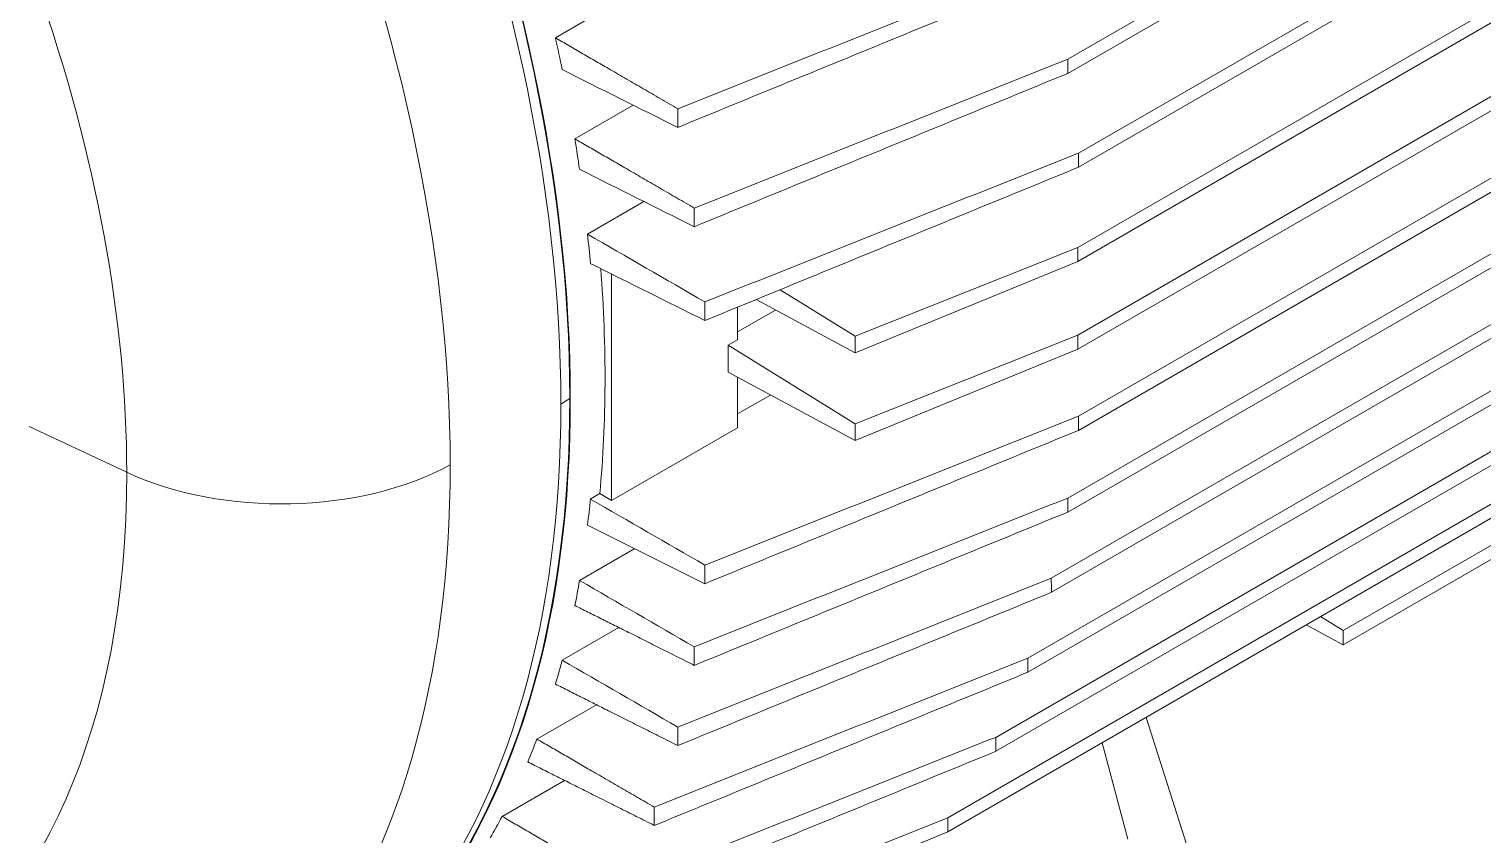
# Model space of a CAD drawing. Header units: millimetres. Extents: x -2122 to 22797, y 3569 to 89276.
# Drawn here: x 7705.9 to 8031.7, y 81774.8 to 81955.3 of the extents above; entities that cross this region are included whole.
import ezdxf

# ---------------------------------------------------------------- set-up
doc = ezdxf.new("R2010")
doc.units = ezdxf.units.MM
doc.header["$LTSCALE"] = 20
doc.layers.add('IA-TRAZ', color=8, linetype='Continuous', lineweight=5)

# ---------------------------------------------------------------- blocks, each defined once
blk = doc.blocks.new('A$C6cb7b9ed')
at = {"color": 0, "linetype": 'Continuous', "lineweight": 0, "extrusion": (2.77556e-16, 0.816497, 0.57735)}
for p, q in [((-531.09, 5982.08), (-85.4, 6239.4)), ((-531.1, 5978.92), (-85.39, 6236.25)), ((-528.72, 5961.05), (-83.04, 6218.37)), ((-528.73, 5957.89), (-83.03, 6215.22)), ((-528.82, 5939.94), (-80.51, 6198.77)), ((-528.82, 5936.79), (-80.51, 6195.62)), ((-528.82, 5920.3), (-80.51, 6179.12)), ((-528.82, 5917.14), (-80.51, 6175.97)), ((-528.73, 5902.1), (-83.03, 6159.43)), ((-528.72, 5898.95), (-83.04, 6156.27)), ((-531.1, 5883.8), (-85.39, 6141.13)), ((-531.09, 5880.65), (-85.41, 6137.97)), ((-534.8, 5865.82), (-89.07, 6123.16)), ((-534.78, 5862.68), (-89.09, 6120)), ((-540.09, 5847.9), (-94.33, 6105.26)), ((-540.06, 5844.77), (-94.37, 6102.09)), ((-547.26, 5830.19), (-101.48, 6087.56)), ((-547.22, 5827.06), (-101.52, 6084.39)), ((-557.97, 5812.17), (-109.66, 6071)), ((-557.97, 5809.01), (-109.66, 6067.84)), ((-645.9, 5986.88), (-631.98, 5994.92)), ((-469.37, 5854.09), (-221.88, 5996.97)), ((-641.55, 5964.24), (-628.46, 5971.8)), ((-638.69, 5942.91), (-626.06, 5950.21)), ((-578.72, 5920.07), (-528.82, 5939.94)), ((-528.82, 5939.94), (-528.82, 5936.79)), ((-528.82, 5936.79), (-578.72, 5916.31)), ((-633.36, 5883.21), (-633.36, 5934.01)), ((-595.56, 5930.47), (-578.72, 5920.07)), ((-605.08, 5926.56), (-605.08, 5919.24)), ((-605.08, 5921.02), (-596.6, 5925.91)), ((-578.72, 5916.31), (-600.96, 5928.25)), ((-605.08, 5919.24), (-607.2, 5918.01)), ((-578.72, 5900.42), (-528.82, 5920.3)), ((-578.72, 5916.31), (-578.72, 5920.07)), ((-528.82, 5920.3), (-528.82, 5917.14)), ((-607.2, 5918.01), (-578.72, 5900.42)), ((-607.2, 5918.01), (-607.2, 5911.96)), ((-528.82, 5917.14), (-578.72, 5896.66)), ((-578.72, 5896.66), (-607.2, 5911.96)), ((-605.08, 5910.82), (-605.08, 5899.54)), ((-469.37, 5850.93), (-366.13, 5910.54)), ((-642.67, 5906.09), (-644.68, 5904.8)), ((-605.08, 5902.63), (-597.73, 5906.87)), ((-763.84, 5899.79), (-741.96, 5889.57)), ((-605.08, 5899.54), (-633.36, 5883.21)), ((-578.72, 5896.66), (-578.72, 5900.42)), ((-638.08, 5883.58), (-635.95, 5884.81)), ((-635.95, 5884.81), (-633.36, 5883.21)), ((-640.5, 5865.32), (-628.12, 5872.47)), ((-469.37, 5854.09), (-474.46, 5857.23)), ((-644.39, 5847.48), (-631.72, 5854.79)), ((-477.66, 5855.38), (-469.37, 5850.93)), ((-469.37, 5850.93), (-469.37, 5854.09)), ((-650.06, 5829.8), (-636.72, 5837.5)), ((-495.69, 5778.48), (-513.52, 5834.67)), ((-517.67, 5807.37), (-523.43, 5828.95)), ((-657.85, 5812.49), (-643.88, 5820.55)), ((-641.15, 5779.04), (-557.97, 5812.17)), ((-557.97, 5812.17), (-557.97, 5809.01)), ((-557.97, 5809.01), (-641.15, 5774.89))]:
    blk.add_line(p, q, dxfattribs=at)
at = {"color": 0, "linetype": 'Continuous', "lineweight": 0}
for centre, major_axis, start_param, end_param in [((-865.3, 6034.63), (-157.42, 272.66), -2.356194, -1.782168), ((-865.3, 6034.63), (157.5, -272.8), 0.230017, 1.34078), ((-865.3, 6034.63), (157.42, -272.66), 0.212669, 0.785398), ((-707.35, 5914.24), (55, 0), -2.251475, -0.811578)]:
    blk.add_ellipse(centre, major_axis=major_axis, ratio=0.57735, start_param=start_param, end_param=end_param, dxfattribs=at)
at = {"color": 0, "linetype": 'Continuous', "lineweight": 0, "extrusion": (1.01592e-16, 3.79148e-16, -1)}
blk.add_ellipse((-867.42, 6033.4), major_axis=(157.5, -272.8), ratio=0.57735, start_param=-1.34078, end_param=-0.785398, dxfattribs=at)
at = {"color": 0, "linetype": 'Continuous', "lineweight": 0, "extrusion": (-1.79415e-16, 8.87111e-17, -1)}
blk.add_ellipse((-891.59, 6019.44), major_axis=(157.05, -272.02), ratio=0.57735, start_param=-1.341538, end_param=-0.785398, dxfattribs=at)
at = {"color": 0, "linetype": 'Continuous', "lineweight": 0, "extrusion": (2.29215e-16, 3.24633e-16, -1)}
blk.add_ellipse((-929.25, 5997.7), major_axis=(132.44, -229.39), ratio=0.57735, start_param=-1.252336, end_param=-0.785398, dxfattribs=at)
at = {"color": 0, "linetype": 'Continuous', "lineweight": 0, "extrusion": (3.328e-16, 2.56241e-16, -1)}
blk.add_ellipse((-859.64, 6037.89), major_axis=(157.5, -272.8), ratio=0.57735, start_param=-1.070717, end_param=-1.045496, dxfattribs=at)
at = {"color": 0, "linetype": 'Continuous', "lineweight": 0, "extrusion": (4.04911e-16, 2.97874e-16, -1)}
blk.add_ellipse((-859.64, 6037.89), major_axis=(157.5, -272.8), ratio=0.57735, start_param=-0.99003, end_param=-0.965425, dxfattribs=at)
at = {"color": 0, "linetype": 'Continuous', "lineweight": 0, "extrusion": (4.2523e-16, 3.73704e-16, -1)}
blk.add_ellipse((-859.64, 6037.89), major_axis=(157.5, -272.8), ratio=0.57735, start_param=-0.912414, end_param=-0.888188, dxfattribs=at)
at = {"color": 0, "linetype": 'Continuous', "lineweight": 0, "extrusion": (6.4674e-17, 1.65537e-16, -1)}
for centre, major_axis, start_param, end_param in [((-857.52, 6039.12), (157.5, -272.8), -0.879322, -0.682608), ((-929.25, 5997.7), (132.44, -229.39), -0.785398, 0.728737)]:
    blk.add_ellipse(centre, major_axis=major_axis, ratio=0.57735, start_param=start_param, end_param=end_param, dxfattribs=at)
at = {"color": 0, "linetype": 'Continuous', "lineweight": 0, "extrusion": (-2.12974e-16, 2.43747e-16, -1)}
blk.add_ellipse((4197.72, 10862.34), major_axis=(3027.79, 9379.28), ratio=0.398503, start_param=-2.248236, end_param=-2.247718, dxfattribs=at)
at = {"color": 0, "linetype": 'Continuous', "lineweight": 0, "extrusion": (-8.32667e-17, 1.44222e-16, -1)}
blk.add_ellipse((-867.42, 6033.4), major_axis=(157.5, -272.8), ratio=0.57735, start_param=-0.785398, end_param=-0.230017, dxfattribs=at)
at = {"color": 0, "linetype": 'Continuous', "lineweight": 0, "extrusion": (-1.55378e-16, 1.02589e-16, -1)}
blk.add_ellipse((-891.59, 6019.44), major_axis=(157.05, -272.02), ratio=0.57735, start_param=-0.785398, end_param=-0.229258, dxfattribs=at)
at = {"color": 0, "linetype": 'Continuous', "lineweight": 0, "extrusion": (5.44432e-18, 3.23637e-16, -1)}
blk.add_ellipse((-859.64, 6037.89), major_axis=(157.5, -272.8), ratio=0.57735, start_param=-0.682608, end_param=-0.658382, dxfattribs=at)
at = {"color": 0, "linetype": 'Continuous', "lineweight": 0, "extrusion": (-1.95909e-16, 2.96582e-16, -1)}
blk.add_ellipse((4197.71, 10863.01), major_axis=(3028.11, 9379.06), ratio=0.398484, start_param=-2.255668, end_param=-2.25515, dxfattribs=at)
at = {"color": 0, "linetype": 'Continuous', "lineweight": 0, "extrusion": (1.53385e-16, 3.44952e-16, -1)}
blk.add_ellipse((-859.64, 6037.89), major_axis=(157.5, -272.8), ratio=0.57735, start_param=-0.605372, end_param=-0.580766, dxfattribs=at)
at = {"color": 0, "linetype": 'Continuous', "lineweight": 0, "extrusion": (5.72369e-17, 2.89441e-16, -1)}
blk.add_ellipse((-859.64, 6037.89), major_axis=(157.5, -272.8), ratio=0.57735, start_param=-0.5253, end_param=-0.50008, dxfattribs=at)
at = {"color": 0, "linetype": 'Continuous', "lineweight": 0, "extrusion": (3.31999e-17, 2.75563e-16, -1)}
blk.add_ellipse((-859.64, 6037.89), major_axis=(157.5, -272.8), ratio=0.57735, start_param=-0.439963, end_param=-0.413806, dxfattribs=at)
at = {"color": 0, "linetype": 'Continuous', "lineweight": 0, "extrusion": (7.75554e-17, 3.6527e-16, -1)}
blk.add_ellipse((-859.64, 6037.89), major_axis=(157.5, -272.8), ratio=0.57735, start_param=-0.348185, end_param=-0.320639, dxfattribs=at)
at = {"color": 0, "linetype": 'Continuous', "lineweight": 0}
for points, knots in [([(-618.47, 5970.99), (-604.52, 5976.55), (-590.57, 5982.1), (-562.67, 5993.21), (-548.72, 5998.76), (-534.78, 6004.31)], [0, 0, 0, 0, 5.107914, 5.107914, 10.215827, 10.215827, 10.215827, 10.215827]), ([(-534.8, 6001.14), (-548.75, 5995.42), (-562.7, 5989.7), (-590.59, 5978.25), (-604.54, 5972.53), (-618.49, 5966.81)], [0.000006, 0.000006, 0.000006, 0.000006, 5.10817, 5.10817, 10.216389, 10.216389, 10.216389, 10.216389]), ([(-614.78, 5948.76), (-600.83, 5954.31), (-586.88, 5959.87), (-558.98, 5970.97), (-545.04, 5976.53), (-531.09, 5982.08)], [0, 0, 0, 0, 5.108258, 5.108258, 10.216517, 10.216517, 10.216517, 10.216517]), ([(-531.1, 5978.92), (-545.05, 5973.2), (-559, 5967.47), (-586.9, 5956.03), (-600.85, 5950.3), (-614.79, 5944.58)], [0.000006, 0.000006, 0.000006, 0.000006, 5.108381, 5.108381, 10.216814, 10.216814, 10.216814, 10.216814]), ([(-612.41, 5927.73), (-598.47, 5933.28), (-584.52, 5938.83), (-556.62, 5949.94), (-542.67, 5955.5), (-528.72, 5961.05)], [0, 0, 0, 0, 5.108496, 5.108496, 10.216992, 10.216992, 10.216992, 10.216992]), ([(-528.73, 5957.89), (-542.68, 5952.17), (-556.63, 5946.44), (-584.53, 5935), (-598.47, 5929.27), (-612.42, 5923.55)], [0.000007, 0.000007, 0.000007, 0.000007, 5.108587, 5.108587, 10.21723, 10.21723, 10.21723, 10.21723]), ([(-612.42, 5868.77), (-598.47, 5874.33), (-584.53, 5879.88), (-556.63, 5890.99), (-542.68, 5896.54), (-528.73, 5902.1)], [0, 0, 0, 0, 5.108654, 5.108654, 10.217308, 10.217308, 10.217308, 10.217308]), ([(-528.72, 5898.95), (-542.67, 5893.23), (-556.62, 5887.51), (-584.52, 5876.06), (-598.47, 5870.34), (-612.41, 5864.61)], [0.000009, 0.000009, 0.000009, 0.000009, 5.108408, 5.108408, 10.21689, 10.21689, 10.21689, 10.21689]), ([(-614.79, 5850.47), (-600.85, 5856.02), (-586.9, 5861.58), (-559, 5872.69), (-545.05, 5878.24), (-531.1, 5883.8)], [0, 0, 0, 0, 5.108439, 5.108439, 10.216878, 10.216878, 10.216878, 10.216878]), ([(-531.09, 5880.65), (-545.04, 5874.93), (-558.98, 5869.21), (-586.88, 5857.76), (-600.83, 5852.04), (-614.78, 5846.32)], [0.00001, 0.00001, 0.00001, 0.00001, 5.108213, 5.108213, 10.216409, 10.216409, 10.216409, 10.216409]), ([(-618.49, 5832.5), (-604.54, 5838.05), (-590.59, 5843.61), (-562.7, 5854.71), (-548.75, 5860.27), (-534.8, 5865.82)], [0, 0, 0, 0, 5.108227, 5.108227, 10.216453, 10.216453, 10.216453, 10.216453]), ([(-534.78, 5862.68), (-548.72, 5856.96), (-562.67, 5851.24), (-590.57, 5839.8), (-604.52, 5834.07), (-618.47, 5828.35)], [0.00001, 0.00001, 0.00001, 0.00001, 5.107817, 5.107817, 10.215714, 10.215714, 10.215714, 10.215714]), ([(-623.77, 5814.58), (-609.82, 5820.14), (-595.88, 5825.69), (-567.98, 5836.8), (-554.03, 5842.35), (-540.09, 5847.9)], [0, 0, 0, 0, 5.107886, 5.107886, 10.215771, 10.215771, 10.215771, 10.215771]), ([(-540.06, 5844.77), (-554, 5839.05), (-567.95, 5833.33), (-595.85, 5821.89), (-609.8, 5816.17), (-623.74, 5810.45)], [0.00001, 0.00001, 0.00001, 0.00001, 5.107305, 5.107305, 10.214693, 10.214693, 10.214693, 10.214693]), ([(-630.94, 5796.88), (-617, 5802.43), (-603.05, 5807.98), (-575.16, 5819.09), (-561.21, 5824.64), (-547.26, 5830.19)], [0, 0, 0, 0, 5.107391, 5.107391, 10.214781, 10.214781, 10.214781, 10.214781]), ([(-547.22, 5827.06), (-561.17, 5821.34), (-575.12, 5815.62), (-603.01, 5804.18), (-616.96, 5798.47), (-630.91, 5792.75)], [0.00001, 0.00001, 0.00001, 0.00001, 5.106669, 5.106669, 10.213422, 10.213422, 10.213422, 10.213422])]:
    blk.add_open_spline(points, degree=3, knots=knots, dxfattribs=at)
for points, weights in [([(-645.9, 5986.88), (-632.93, 5979.37), (-618.47, 5970.99)], [1.13186363051, 1.08755835537, 1.04165968204]), ([(-641.55, 5964.24), (-628.88, 5956.92), (-614.78, 5948.76)], [1.1399680584, 1.09275413173, 1.04432370582]), ([(-614.78, 5846.32), (-628.88, 5853.38), (-641.55, 5859.71)], [1.04432370582, 1.09275413173, 1.1399680584]), ([(-618.47, 5828.35), (-632.93, 5835.6), (-645.9, 5842.1)], [1.04165968204, 1.08755835537, 1.13186363051]), ([(-650.06, 5829.8), (-637.6, 5822.59), (-623.77, 5814.58)], [1.13271759528, 1.08966734277, 1.04517721408]), ([(-623.74, 5810.45), (-638.69, 5817.95), (-652.1, 5824.68)], [1.03898421094, 1.08258497217, 1.12417338923]), ([(-657.85, 5812.49), (-645.09, 5805.08), (-630.94, 5796.88)], [1.12419440465, 1.08437780775, 1.04274625989])]:
    blk.add_rational_spline(points, weights, degree=2, dxfattribs=at)
for points in [[(-531.09, 5982.08), (-531.09, 5981.03), (-531.1, 5979.97), (-531.1, 5978.92)], [(-618.49, 5966.81), (-627.12, 5971.13), (-635.76, 5975.44), (-644.39, 5979.76)], [(-618.49, 5966.81), (-618.48, 5968.2), (-618.47, 5969.6), (-618.47, 5970.99)], [(-528.72, 5961.05), (-528.72, 5960), (-528.73, 5958.94), (-528.73, 5957.89)], [(-614.79, 5944.58), (-623.36, 5948.86), (-631.93, 5953.14), (-640.5, 5957.43)], [(-614.79, 5944.58), (-614.79, 5945.97), (-614.78, 5947.37), (-614.78, 5948.76)], [(-638.69, 5942.91), (-629.93, 5937.85), (-621.17, 5932.79), (-612.41, 5927.73)], [(-612.42, 5923.55), (-620.97, 5927.82), (-629.53, 5932.09), (-638.08, 5936.36)], [(-528.73, 5902.1), (-528.73, 5901.05), (-528.72, 5900), (-528.72, 5898.95)], [(-638.08, 5883.58), (-629.53, 5878.65), (-620.97, 5873.71), (-612.42, 5868.77)], [(-531.1, 5883.8), (-531.1, 5882.75), (-531.09, 5881.7), (-531.09, 5880.65)], [(-612.41, 5864.61), (-621.17, 5868.99), (-629.93, 5873.37), (-638.69, 5877.75)], [(-640.5, 5865.32), (-631.93, 5860.37), (-623.36, 5855.42), (-614.79, 5850.47)], [(-534.8, 5865.82), (-534.79, 5864.78), (-534.78, 5863.73), (-534.78, 5862.68)], [(-614.78, 5846.32), (-614.78, 5847.7), (-614.79, 5849.09), (-614.79, 5850.47)], [(-644.39, 5847.48), (-635.76, 5842.48), (-627.12, 5837.49), (-618.49, 5832.5)], [(-540.09, 5847.9), (-540.08, 5846.86), (-540.07, 5845.81), (-540.06, 5844.77)], [(-618.47, 5828.35), (-618.47, 5829.74), (-618.48, 5831.12), (-618.49, 5832.5)], [(-547.26, 5830.19), (-547.25, 5829.15), (-547.24, 5828.1), (-547.22, 5827.06)], [(-623.74, 5810.45), (-623.75, 5811.83), (-623.76, 5813.2), (-623.77, 5814.58)]]:
    blk.add_open_spline(points, degree=3, dxfattribs=at)

msp = doc.modelspace()

# ---------------------------------------------------------------- block references
at = {"layer": 'IA-TRAZ'}
msp.add_blockref('A$C6cb7b9ed', (8469.77, 75966.46, 10192.11), dxfattribs=at)

doc.saveas('drawing.dxf')
